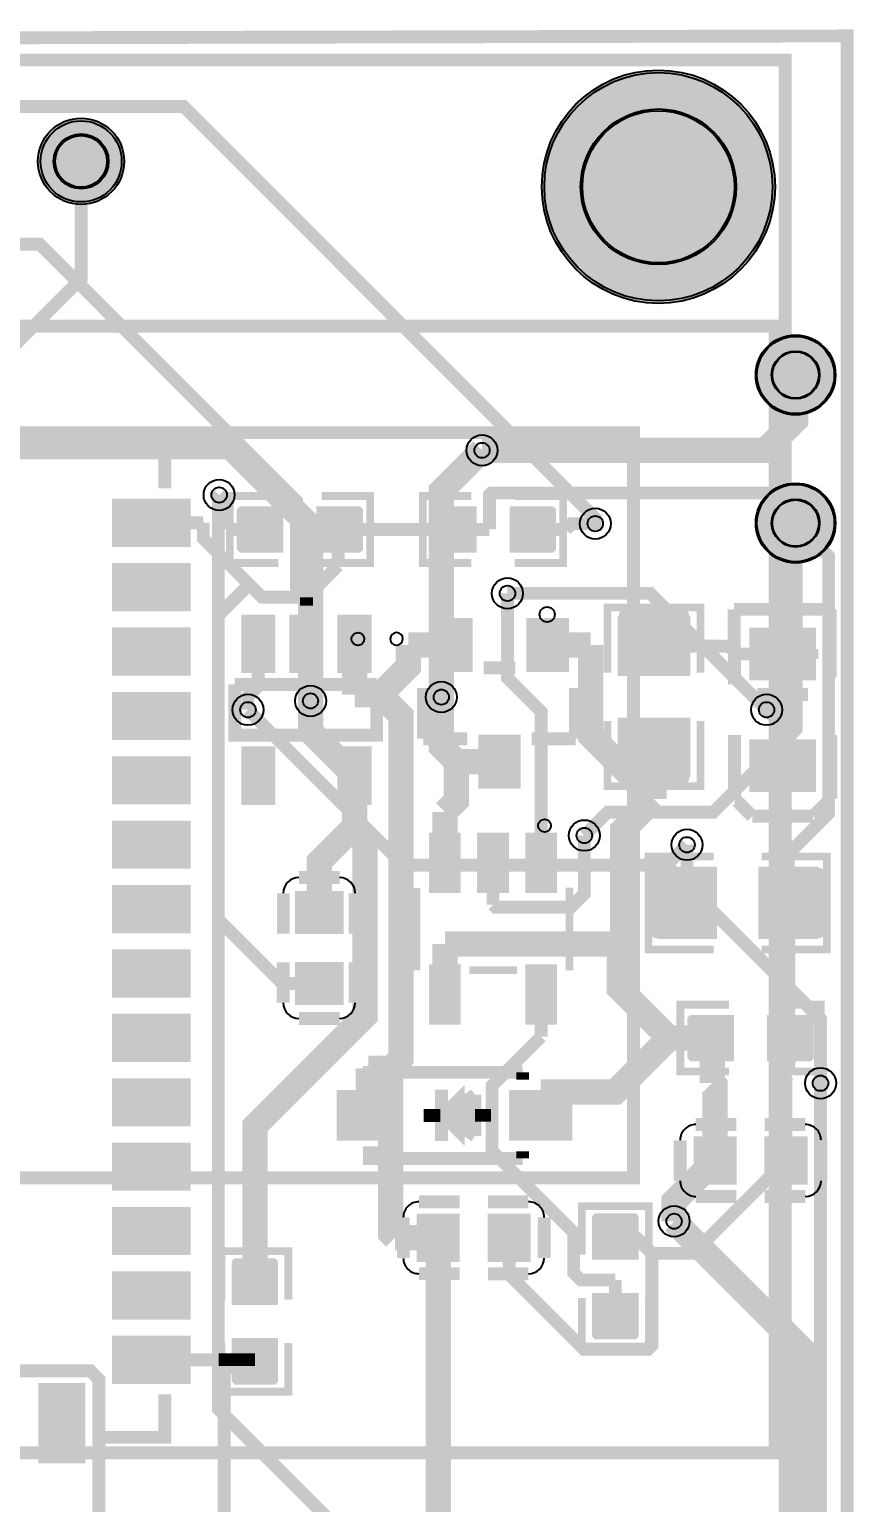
# Model space of a CAD drawing. Header units: millimetres. Extents: x 15.6 to 57.3, y 21.3 to 99.
# Drawn here: x 38.48 to 54.74, y 69.07 to 98.13 of the extents above; entities that cross this region are included whole.
import ezdxf

# ---------------------------------------------------------------- set-up
doc = ezdxf.new("R2010")
doc.units = ezdxf.units.MM
for name, color, linetype, true_color in [('BoardOutLine', 7, 'Continuous', 0xff00ff), ('BottomLayer', 7, 'Continuous', 0x0000ff), ('BottomSolderMaskLayer', 7, 'Continuous', 0xaa00ff), ('Document', 7, 'Continuous', 0xffffff), ('Hole', 7, 'Continuous', 0x222222), ('Multi-Layer', 7, 'Continuous', 0xc0c0c0), ('TopLayer', 7, 'Continuous', 0xff0000), ('TopPasteMaskLayer', 7, 'Continuous', 0x808080), ('TopSilkLayer', 7, 'Continuous', 0xffcc00), ('TopSolderMaskLayer', 7, 'Continuous', 0x800080)]:
    doc.layers.add(name, color=color, linetype=linetype, true_color=true_color)

msp = doc.modelspace()

# ---------------------------------------------------------------- hatches: boundary and pattern name
at = {"layer": 'BottomSolderMaskLayer'}
for points in [[(48.586169672339224, 95.02616205232403, 1), (53.18776987553963, 95.02616205232403, 1)], [(38.64653289306587, 95.52628905257802, 1), (40.34813309626627, 95.52628905257802, 1)], [(52.80670561341122, 91.31318262636523, 1), (54.381508763017514, 91.31318262636523, 1)], [(52.80670561341122, 88.39217678435352, 1), (54.381508763017514, 88.39217678435352, 1)]]:
    msp.add_hatch(color=256, dxfattribs=at).paths.add_polyline_path(points)
at = {"layer": 'Document'}
for points in [[(53.434315468630984, 85.3438150876301), (53.434315468630984, 86.3438150876301), (53.2843281686562, 86.3438150876301), (53.2843281686562, 85.3438150876301)], [(52.640132080264266, 85.70916941833877), (52.640132080264266, 85.90916941833882), (54.04013208026436, 85.90916941833882), (54.04013208026436, 85.70916941833877)], [(53.34010668021347, 83.10916941833887), (53.34010668021347, 84.10916941833875), (53.190119380238684, 84.10916941833875), (53.190119380238684, 83.10916941833887)], [(46.46309372618748, 76.7081534163068), (46.46309372618748, 76.7081534163068), (47.06309372618762, 76.10815341630678), (47.06309372618762, 77.30815341630682)], [(48.38770637541279, 76.3697485394971), (48.38770637541279, 77.21170942341882), (48.59466598933204, 77.21170942341882), (48.59466598933204, 76.36913893827784)], [(44.82156464312925, 76.83192786385564), (45.66352552705098, 76.83192786385564), (45.66352552705098, 76.6249682499365), (44.82095504191011, 76.6249682499365)], [(48.05303530607057, 76.9201676403352), (48.894996189992526, 76.9201676403352), (48.894996189992526, 76.71320802641594), (48.05242570485143, 76.71320802641594)]]:
    msp.add_hatch(color=256, dxfattribs=at).paths.add_polyline_path(points)
at = {"layer": 'Multi-Layer'}
for points in [[(48.63696977393943, 95.02616205232403, 1), (53.13696977393943, 95.02616205232403, 1)], [(38.69733299466607, 95.52628905257802, 1), (40.297332994666064, 95.52628905257802, 1)]]:
    msp.add_hatch(color=256, dxfattribs=at).paths.add_polyline_path(points)
at = {"layer": 'TopLayer'}
for points in [[(41.63108966217942, 87.94711709423416), (40.131064262128575, 87.94711709423416), (40.131064262128575, 88.84714249428498), (41.63108966217942, 88.84714249428498)], [(43.46507493014997, 88.69718059436116), (43.46507493014997, 87.83317246634488), (42.65859791719595, 87.83317246634488), (42.65859791719595, 88.69718059436116)], [(44.16510033020063, 88.69718059436116), (44.16510033020063, 87.83317246634488), (44.97157734315465, 87.83317246634488), (44.97157734315465, 88.69718059436116)], [(47.27508255016528, 87.83317246634488), (47.27508255016528, 88.69718059436116), (46.46860553721103, 88.69718059436116), (46.46860553721103, 87.83317246634488)], [(47.97510795021594, 87.83317246634488), (47.97510795021594, 88.69718059436116), (48.78158496316996, 88.69718059436116), (48.78158496316996, 87.83317246634488)], [(41.63108966217942, 86.67711455422909), (40.131064262128575, 86.67711455422909), (40.131064262128575, 87.57713995427991), (41.63108966217942, 87.57713995427991)], [(41.63108966217942, 85.40711201422403), (40.131064262128575, 85.40711201422403), (40.131064262128575, 86.30713741427485), (41.63108966217942, 86.30713741427485)], [(43.30355600711209, 86.561620523241), (42.681254762509525, 86.561620523241), (42.681254762509525, 85.45671831343657), (43.30355600711209, 85.45671831343657)], [(44.25387350774713, 86.56164592329185), (43.63157226314456, 86.56164592329185), (43.63157226314456, 85.45674371348741), (44.25387350774713, 85.45674371348741)], [(45.203022606045124, 86.56164592329185), (44.580721361442784, 86.56164592329185), (44.580721361442784, 85.45674371348741), (45.203022606045124, 85.45674371348741)], [(47.202133604267146, 86.48620777241558), (47.202133604267146, 85.48620777241558), (46.40213360426719, 85.48620777241558), (46.40213360426719, 86.48620777241558)], [(49.10215900431808, 86.48618237236462), (49.10215900431808, 85.48618237236474), (48.30215900431813, 85.48618237236474), (48.30215900431813, 86.48618237236462)], [(51.488595377190904, 85.39695199390394), (50.111607823215536, 85.39695199390394), (50.111607823215536, 86.5294894589789), (51.488595377190904, 86.5294894589789)], [(53.96499872999766, 86.30919481838964), (53.96499872999766, 85.30919481838953), (52.71501143002274, 85.30919481838953), (52.71501143002274, 86.30919481838964)], [(41.63108966217942, 84.13710947421896), (40.131064262128575, 84.13710947421896), (40.131064262128575, 85.03713487426978), (41.63108966217942, 85.03713487426978)], [(51.488595377190904, 84.52938785877564), (50.111607823215536, 84.52938785877564), (50.111607823215536, 83.39685039370079), (51.488595377190904, 83.39685039370079)], [(48.15209550419104, 84.18618237236467), (48.15209550419104, 83.18618237236467), (47.352095504190856, 83.18618237236467), (47.352095504190856, 84.18618237236467)], [(53.96499872999766, 84.10904241808475), (53.96499872999766, 83.10904241808475), (52.71501143002274, 83.10904241808475), (52.71501143002274, 84.10904241808475)], [(41.63108966217942, 82.8671069342139), (40.131064262128575, 82.8671069342139), (40.131064262128575, 83.76713233426472), (41.63108966217942, 83.76713233426472)], [(43.3035052070104, 83.96159512319014), (42.681203962407835, 83.96159512319014), (42.681203962407835, 82.85669291338581), (43.3035052070104, 82.85669291338581)], [(45.20299720599451, 83.96159512319014), (44.58069596139194, 83.96159512319014), (44.58069596139194, 82.85669291338581), (45.20299720599451, 82.85669291338581)], [(41.63108966217942, 81.59710439420883), (40.131064262128575, 81.59710439420883), (40.131064262128575, 82.49712979425954), (41.63108966217942, 82.49712979425954)], [(46.97513335026679, 82.24114808229604), (46.97513335026679, 81.1411226822454), (46.37513335026688, 81.1411226822454), (46.37513335026688, 82.24114808229604)], [(47.92509525019045, 82.24114808229604), (47.92509525019045, 81.1411226822454), (47.32509525019054, 81.1411226822454), (47.32509525019054, 82.24114808229604)], [(48.87505715011412, 82.24122428244857), (48.87505715011412, 81.14119888239782), (48.275057150114435, 81.14119888239782), (48.275057150114435, 82.24122428244857)], [(52.01732283464571, 80.210668021336), (52.01732283464571, 81.58765557531115), (50.884785369570864, 81.58765557531115), (50.884785369570864, 80.210668021336)], [(52.884886969774016, 80.210668021336), (52.884886969774016, 81.58765557531115), (54.01742443484886, 81.58765557531115), (54.01742443484886, 80.210668021336)], [(41.63108966217942, 80.32710185420365), (40.131064262128575, 80.32710185420365), (40.131064262128575, 81.22712725425447), (41.63108966217942, 81.22712725425447)], [(44.64610109220234, 81.11016002032), (44.64610109220234, 80.31016002031993), (43.74607569215141, 80.31016002031993), (43.74607569215141, 81.11016002032)], [(41.63108966217942, 79.05709931419858), (40.131064262128575, 79.05709931419858), (40.131064262128575, 79.9571247142494), (41.63108966217942, 79.9571247142494)], [(44.64610109220234, 79.71016002032002), (44.64610109220234, 78.91016002032006), (43.74607569215141, 78.91016002032006), (43.74607569215141, 79.71016002032002)], [(46.97513335026679, 79.64114808229613), (46.97513335026679, 78.54112268224526), (46.37513335026688, 78.54112268224526), (46.37513335026688, 79.64114808229613)], [(48.87505715011412, 79.64114808229613), (48.87505715011412, 78.54112268224526), (48.275057150114435, 78.54112268224526), (48.275057150114435, 79.64114808229613)], [(41.63108966217942, 77.78709677419351), (40.131064262128575, 77.78709677419351), (40.131064262128575, 78.68712217424434), (41.63108966217942, 78.68712217424434)], [(52.355092710185545, 77.8001524003048), (52.355092710185545, 78.66416052832108), (51.5486156972313, 78.66416052832108), (51.5486156972313, 77.8001524003048)], [(53.05511811023621, 77.8001524003048), (53.05511811023621, 78.66416052832108), (53.86159512319023, 78.66416052832108), (53.86159512319023, 77.8001524003048)], [(41.63108966217942, 76.51709423418845), (40.131064262128575, 76.51709423418845), (40.131064262128575, 77.41711963423927), (41.63108966217942, 77.41711963423927)], [(44.56306832613677, 77.18315976631948), (45.76306832613682, 77.18315976631948), (45.76306832613682, 76.23314706629412), (44.56306832613677, 76.23314706629412)], [(47.9631191262381, 77.18315976631948), (49.16311912623814, 77.18315976631948), (49.16311912623814, 76.23314706629412), (47.9631191262381, 76.23314706629412)], [(41.63108966217942, 75.24709169418338), (40.131064262128575, 75.24709169418338), (40.131064262128575, 76.1471170942342), (41.63108966217942, 76.1471170942342)], [(51.605105410210626, 76.26916433832855), (52.40510541021081, 76.26916433832855), (52.40510541021081, 75.36913893827796), (51.605105410210626, 75.36913893827796)], [(53.00510541021072, 76.26916433832855), (53.8051054102109, 76.26916433832855), (53.8051054102109, 75.36913893827796), (53.00510541021072, 75.36913893827796)], [(41.63108966217942, 73.97708915417832), (40.131064262128575, 73.97708915417832), (40.131064262128575, 74.87711455422914), (41.63108966217942, 74.87711455422914)], [(46.144094488188784, 74.74516129032247), (46.944094488188966, 74.74516129032247), (46.944094488188966, 73.84513589027176), (46.144094488188784, 73.84513589027176)], [(47.544094488188875, 74.74516129032247), (48.34409448818906, 74.74516129032247), (48.34409448818906, 73.84513589027176), (47.544094488188875, 73.84513589027176)], [(50.47010414020815, 73.88315976631952), (49.60609601219221, 73.88315976631952), (49.60609601219221, 74.68963677927354), (50.47010414020815, 74.68963677927354)], [(41.63108966217942, 72.70708661417325), (40.131064262128575, 72.70708661417325), (40.131064262128575, 73.60711201422407), (41.63108966217942, 73.60711201422407)], [(42.49408178816361, 72.99415798831603), (43.35808991617978, 72.99415798831603), (43.35808991617978, 73.80063500126994), (42.49408178816361, 73.80063500126994)], [(50.47010414020815, 73.18313436626863), (49.60609601219221, 73.18313436626863), (49.60609601219221, 72.37665735331461), (50.47010414020815, 72.37665735331461)], [(41.63108966217942, 71.43708407416818), (40.131064262128575, 71.43708407416818), (40.131064262128575, 72.33710947421889), (41.63108966217942, 72.33710947421889)], [(42.49408178816361, 72.29413258826514), (43.35808991617978, 72.29413258826514), (43.35808991617978, 71.48765557531112), (42.49408178816361, 71.48765557531112)], [(38.666065532130915, 69.88712217424427), (38.666065532130915, 71.38714757429511), (39.56609093218185, 71.38714757429511), (39.56609093218185, 69.88712217424427)]]:
    msp.add_hatch(color=256, dxfattribs=at).paths.add_polyline_path(points)
at = {"layer": 'TopPasteMaskLayer'}
for points in [[(41.63108966217942, 87.94711709423416), (40.131064262128575, 87.94711709423416), (40.131064262128575, 88.84714249428498), (41.63108966217942, 88.84714249428498)], [(42.62006604013209, 87.81518923037845), (43.42006604013227, 87.81518923037845), (43.47007874015753, 87.86520193040383), (43.47007874015753, 88.0931673863347), (43.100076200152444, 88.0931673863347), (43.100076200152444, 88.42316484632966), (43.47007874015753, 88.42316484632966), (43.47007874015753, 88.6652019304039), (43.42006604013227, 88.71518923037843), (42.62006604013209, 88.71518923037843), (42.57007874015744, 88.6652019304039), (42.57007874015744, 87.86520193040383)], [(45.01010922021851, 88.7151638303277), (44.21010922021833, 88.7151638303277), (44.160096520193065, 88.6651511303022), (44.160096520193065, 88.43718567437134), (44.530099060198154, 88.43718567437134), (44.530099060198154, 88.10718821437649), (44.160096520193065, 88.10718821437649), (44.160096520193065, 87.86515113030225), (44.21010922021833, 87.81516383032772), (45.01010922021851, 87.81516383032772), (45.060096520193156, 87.86515113030225), (45.060096520193156, 88.6651511303022)], [(46.43007366014717, 87.81518923037845), (47.230073660147355, 87.81518923037845), (47.280086360172845, 87.86520193040383), (47.280086360172845, 88.0931673863347), (46.910083820167756, 88.0931673863347), (46.910083820167756, 88.42316484632966), (47.280086360172845, 88.42316484632966), (47.280086360172845, 88.6652019304039), (47.230073660147355, 88.71518923037843), (46.43007366014717, 88.71518923037843), (46.380086360172754, 88.6652019304039), (46.380086360172754, 87.86520193040383)], [(48.82011684023382, 88.7151638303277), (48.02011684023364, 88.7151638303277), (47.97010414020838, 88.6651511303022), (47.97010414020838, 88.43718567437134), (48.34010668021324, 88.43718567437134), (48.34010668021324, 88.10718821437649), (47.97010414020838, 88.10718821437649), (47.97010414020838, 87.86515113030225), (48.02011684023364, 87.81516383032772), (48.82011684023382, 87.81516383032772), (48.87010414020824, 87.86515113030225), (48.87010414020824, 88.6651511303022)], [(41.63108966217942, 86.67711455422909), (40.131064262128575, 86.67711455422909), (40.131064262128575, 87.57713995427991), (41.63108966217942, 87.57713995427991)], [(51.440106680213376, 85.41315722631441), (51.020142240284486, 85.41318262636514), (51.020142240284486, 85.8581661163322), (50.57015494030975, 85.8581661163322), (50.57015494030975, 85.41818643637282), (50.16012192024391, 85.41315722631441), (50.11010922021842, 85.46316992633979), (50.11010922021842, 86.61315722631446), (50.16012192024391, 86.66316992633983), (51.440106680213376, 86.66316992633983), (51.49011938023864, 86.61315722631446), (51.49011938023864, 85.46316992633979)], [(41.63108966217942, 85.40711201422403), (40.131064262128575, 85.40711201422403), (40.131064262128575, 86.30713741427485), (41.63108966217942, 86.30713741427485)], [(43.30355600711209, 86.561620523241), (42.681254762509525, 86.561620523241), (42.681254762509525, 85.45671831343657), (43.30355600711209, 85.45671831343657)], [(44.25387350774713, 86.56164592329185), (43.63157226314456, 86.56164592329185), (43.63157226314456, 85.45674371348741), (44.25387350774713, 85.45674371348741)], [(45.203022606045124, 86.56164592329185), (44.580721361442784, 86.56164592329185), (44.580721361442784, 85.45674371348741), (45.203022606045124, 85.45674371348741)], [(47.202133604267146, 86.48620777241558), (47.202133604267146, 85.48620777241558), (46.40213360426719, 85.48620777241558), (46.40213360426719, 86.48620777241558)], [(49.10215900431808, 86.48618237236462), (49.10215900431808, 85.48618237236474), (48.30215900431813, 85.48618237236474), (48.30215900431813, 86.48618237236462)], [(53.96499872999766, 86.30919481838964), (53.96499872999766, 85.30919481838953), (52.71501143002274, 85.30919481838953), (52.71501143002274, 86.30919481838964)], [(41.63108966217942, 84.13710947421896), (40.131064262128575, 84.13710947421896), (40.131064262128575, 85.03713487426978), (41.63108966217942, 85.03713487426978)], [(51.440106680213376, 83.26314452628901), (50.16012192024391, 83.26314452628901), (50.11010922021842, 83.3131572263145), (50.11010922021842, 84.46316992633979), (50.16012192024391, 84.51315722631443), (50.57015494030975, 84.51818643637284), (50.57015494030975, 84.06817373634749), (51.020142240284486, 84.06817373634749), (51.020142240284486, 84.5081788163576), (51.440106680213376, 84.51315722631443), (51.49011938023864, 84.46316992633979), (51.49011938023864, 83.3131572263145)], [(48.15209550419104, 84.18618237236467), (48.15209550419104, 83.18618237236467), (47.352095504190856, 83.18618237236467), (47.352095504190856, 84.18618237236467)], [(53.96499872999766, 84.10904241808475), (53.96499872999766, 83.10904241808475), (52.71501143002274, 83.10904241808475), (52.71501143002274, 84.10904241808475)], [(41.63108966217942, 82.8671069342139), (40.131064262128575, 82.8671069342139), (40.131064262128575, 83.76713233426472), (41.63108966217942, 83.76713233426472)], [(43.3035052070104, 83.96159512319014), (42.681203962407835, 83.96159512319014), (42.681203962407835, 82.85669291338581), (43.3035052070104, 82.85669291338581)], [(45.20299720599451, 83.96159512319014), (44.58069596139194, 83.96159512319014), (44.58069596139194, 82.85669291338581), (45.20299720599451, 82.85669291338581)], [(41.63108966217942, 81.59710439420883), (40.131064262128575, 81.59710439420883), (40.131064262128575, 82.49712979425954), (41.63108966217942, 82.49712979425954)], [(46.97513335026679, 82.24114808229604), (46.97513335026679, 81.1411226822454), (46.37513335026688, 81.1411226822454), (46.37513335026688, 82.24114808229604)], [(47.92509525019045, 82.24114808229604), (47.92509525019045, 81.1411226822454), (47.32509525019054, 81.1411226822454), (47.32509525019054, 82.24114808229604)], [(48.87505715011412, 82.24122428244857), (48.87505715011412, 81.14119888239782), (48.275057150114435, 81.14119888239782), (48.275057150114435, 82.24122428244857)], [(50.75107950215897, 80.25915671831342), (50.75107950215897, 81.539141478283), (50.80109220218446, 81.58915417830838), (51.95110490220986, 81.58915417830838), (52.00109220218428, 81.539141478283), (52.00612141224269, 81.12910845821682), (51.55610871221734, 81.12910845821682), (51.55610871221734, 80.6791211582422), (51.99611379222756, 80.6791211582422), (52.00109220218428, 80.25915671831342), (51.95110490220986, 80.20914401828793), (50.80109220218446, 80.20914401828793)], [(52.90109220218437, 80.25915671831342), (52.90111760223522, 80.6791211582422), (53.34610109220239, 80.6791211582422), (53.34610109220239, 81.12910845821682), (52.90612141224278, 81.12910845821682), (52.90109220218437, 81.539141478283), (52.95110490220986, 81.58915417830838), (54.10109220218442, 81.58915417830838), (54.15110490220991, 81.539141478283), (54.15110490220991, 80.25915671831342), (54.10109220218442, 80.20914401828793), (52.95110490220986, 80.20914401828793)], [(41.63108966217942, 80.32710185420365), (40.131064262128575, 80.32710185420365), (40.131064262128575, 81.22712725425447), (41.63108966217942, 81.22712725425447)], [(44.64610109220234, 81.11016002032), (44.64610109220234, 80.31016002031993), (43.74607569215141, 80.31016002031993), (43.74607569215141, 81.11016002032)], [(41.63108966217942, 79.05709931419858), (40.131064262128575, 79.05709931419858), (40.131064262128575, 79.9571247142494), (41.63108966217942, 79.9571247142494)], [(44.64610109220234, 79.71016002032002), (44.64610109220234, 78.91016002032006), (43.74607569215141, 78.91016002032006), (43.74607569215141, 79.71016002032002)], [(46.97513335026679, 79.64114808229613), (46.97513335026679, 78.54112268224526), (46.37513335026688, 78.54112268224526), (46.37513335026688, 79.64114808229613)], [(48.87505715011412, 79.64114808229613), (48.87505715011412, 78.54112268224526), (48.275057150114435, 78.54112268224526), (48.275057150114435, 79.64114808229613)], [(41.63108966217942, 77.78709677419351), (40.131064262128575, 77.78709677419351), (40.131064262128575, 78.68712217424434), (41.63108966217942, 78.68712217424434)], [(51.510083820167665, 77.78216916433826), (52.31008382016762, 77.78216916433826), (52.36009652019311, 77.83218186436363), (52.36009652019311, 78.06014732029462), (51.99009398018802, 78.06014732029462), (51.99009398018802, 78.39014478028946), (52.36009652019311, 78.39014478028946), (52.36009652019311, 78.6321818643637), (52.31008382016762, 78.68216916433823), (51.510083820167665, 78.68216916433823), (51.46009652019302, 78.6321818643637), (51.46009652019302, 77.83218186436363)], [(53.90012700025409, 78.6821437642875), (53.100127000253906, 78.6821437642875), (53.05011430022864, 78.63213106426213), (53.05011430022864, 78.40416560833125), (53.420116840233504, 78.40416560833125), (53.420116840233504, 78.0741681483363), (53.05011430022864, 78.0741681483363), (53.05011430022864, 77.83213106426206), (53.100127000253906, 77.78214376428753), (53.90012700025409, 77.78214376428753), (53.950114300228734, 77.83213106426206), (53.950114300228734, 78.63213106426213)], [(41.63108966217942, 76.51709423418845), (40.131064262128575, 76.51709423418845), (40.131064262128575, 77.41711963423927), (41.63108966217942, 77.41711963423927)], [(44.56306832613677, 77.18315976631948), (45.76306832613682, 77.18315976631948), (45.76306832613682, 76.23314706629412), (44.56306832613677, 76.23314706629412)], [(47.9631191262381, 77.18315976631948), (49.16311912623814, 77.18315976631948), (49.16311912623814, 76.23314706629412), (47.9631191262381, 76.23314706629412)], [(41.63108966217942, 75.24709169418338), (40.131064262128575, 75.24709169418338), (40.131064262128575, 76.1471170942342), (41.63108966217942, 76.1471170942342)], [(51.605105410210626, 76.26916433832855), (52.40510541021081, 76.26916433832855), (52.40510541021081, 75.36913893827796), (51.605105410210626, 75.36913893827796)], [(53.00510541021072, 76.26916433832855), (53.8051054102109, 76.26916433832855), (53.8051054102109, 75.36913893827796), (53.00510541021072, 75.36913893827796)], [(41.63108966217942, 73.97708915417832), (40.131064262128575, 73.97708915417832), (40.131064262128575, 74.87711455422914), (41.63108966217942, 74.87711455422914)], [(46.144094488188784, 74.74516129032247), (46.944094488188966, 74.74516129032247), (46.944094488188966, 73.84513589027176), (46.144094488188784, 73.84513589027176)], [(47.544094488188875, 74.74516129032247), (48.34409448818906, 74.74516129032247), (48.34409448818906, 73.84513589027176), (47.544094488188875, 73.84513589027176)], [(49.58811277622567, 74.72816865633729), (49.58811277622567, 73.92816865633722), (49.638125476250934, 73.87815595631184), (49.866090932181805, 73.87815595631184), (49.866090932181805, 74.24815849631693), (50.19608839217699, 74.24815849631693), (50.19608839217699, 73.87815595631184), (50.43812547625089, 73.87815595631184), (50.488112776225535, 73.92816865633722), (50.488112776225535, 74.72816865633729), (50.43812547625089, 74.77815595631193), (49.638125476250934, 74.77815595631193)], [(42.47609855219707, 73.83916687833369), (42.47609855219707, 73.03916687833362), (42.52611125222256, 72.98915417830824), (42.754076708153434, 72.98915417830824), (42.754076708153434, 73.35915671831344), (43.08407416814839, 73.35915671831344), (43.08407416814839, 72.98915417830824), (43.32611125222252, 72.98915417830824), (43.37609855219716, 73.03916687833362), (43.37609855219716, 73.83916687833369), (43.32611125222252, 73.88915417830833), (42.52611125222256, 73.88915417830833)], [(41.63108966217942, 72.70708661417325), (40.131064262128575, 72.70708661417325), (40.131064262128575, 73.60711201422407), (41.63108966217942, 73.60711201422407)], [(50.48808737617469, 72.33812547625098), (50.48808737617469, 73.13812547625093), (50.43807467614943, 73.18813817627631), (50.210109220218555, 73.18813817627631), (50.210109220218555, 72.81813563627122), (49.88011176022337, 72.81813563627122), (49.88011176022337, 73.18813817627631), (49.63807467614947, 73.18813817627631), (49.588087376174826, 73.13812547625093), (49.588087376174826, 72.33812547625098), (49.63807467614947, 72.28813817627633), (50.43807467614943, 72.28813817627633)], [(41.63108966217942, 71.43708407416818), (40.131064262128575, 71.43708407416818), (40.131064262128575, 72.33710947421889), (41.63108966217942, 72.33710947421889)], [(43.37607315214632, 71.44912369824738), (43.37607315214632, 72.24912369824744), (43.326060452121055, 72.29913639827282), (43.09809499618996, 72.29913639827282), (43.09809499618996, 71.92913385826762), (42.768097536195, 71.92913385826762), (42.768097536195, 72.29913639827282), (42.5260604521211, 72.29913639827282), (42.47607315214623, 72.24912369824744), (42.47607315214623, 71.44912369824738), (42.5260604521211, 71.39913639827273), (43.326060452121055, 71.39913639827273)], [(38.666065532130915, 69.88712217424427), (38.666065532130915, 71.38714757429511), (39.56609093218185, 71.38714757429511), (39.56609093218185, 69.88712217424427)]]:
    msp.add_hatch(color=256, dxfattribs=at).paths.add_polyline_path(points)
at = {"layer": 'TopSilkLayer'}
for points in [[(45.36151892303792, 77.6851663703327), (45.36151892303792, 77.31511303022603), (45.05669291338586, 77.31511303022603), (45.05669291338586, 77.6851663703327)], [(47.26949453898919, 76.30175260350518), (47.26949453898919, 77.11455422910842), (46.685293370586805, 76.7081534163068)], [(45.36151892303792, 75.7311404622809), (45.36151892303792, 76.10116840233673), (45.05669291338586, 76.10116840233673), (45.05669291338586, 75.7311404622809)]]:
    msp.add_hatch(color=256, dxfattribs=at).paths.add_polyline_path(points)
at = {"layer": 'TopSolderMaskLayer'}
for points in [[(48.586169672339224, 95.02616205232403, 1), (53.18776987553963, 95.02616205232403, 1)], [(38.64653289306587, 95.52628905257802, 1), (40.34813309626627, 95.52628905257802, 1)], [(52.80670561341122, 91.31318262636523, 1), (54.381508763017514, 91.31318262636523, 1)], [(52.80670561341122, 88.39217678435352, 1), (54.381508763017514, 88.39217678435352, 1)], [(41.65609474186704, 87.92210298112354), (40.106055794907206, 87.92210298112354), (40.106055794907206, 88.87214249267208), (41.65609474186704, 88.87214249267208)], [(43.49048218073767, 88.7225806451612), (43.49048218073767, 87.80777241554483), (42.633205066183564, 87.80777241554483), (42.633205066183564, 88.7225806451612)], [(44.1396930796127, 88.7225806451612), (44.1396930796127, 87.80777241554483), (44.996970194167034, 87.80777241554483), (44.996970194167034, 88.7225806451612)], [(47.300489800752985, 87.80777241554483), (47.300489800752985, 88.7225806451612), (46.44321268619865, 88.7225806451612), (46.44321268619865, 87.80777241554483)], [(47.94970069962801, 87.80777241554483), (47.94970069962801, 88.7225806451612), (48.806977814182346, 88.7225806451612), (48.806977814182346, 87.80777241554483)], [(41.65609474186704, 86.65210044111848), (40.106055794907206, 86.65210044111848), (40.106055794907206, 87.60213995266702), (41.65609474186704, 87.60213995266702)], [(41.65609474186704, 85.38209790111341), (40.106055794907206, 85.38209790111341), (40.106055794907206, 86.33213741266195), (41.65609474186704, 86.33213741266195)], [(43.32895813138566, 86.58702174185953), (42.65585678518323, 86.58702174185953), (42.65585678518323, 85.431319430455), (43.32895813138566, 85.431319430455)], [(44.27926319117955, 86.58704830972886), (43.606161844976896, 86.58704830972886), (43.606161844976896, 85.4313459983241), (44.27926319117955, 85.4313459983241)], [(45.22842887726574, 86.58704830972886), (44.55532753106331, 86.58704830972886), (44.55532753106331, 85.4313459983241), (45.22842887726574, 85.4313459983241)], [(47.22245364490709, 86.51795299719629), (47.22245364490709, 85.45445287019606), (46.38181356362725, 85.45445287019606), (46.38181356362725, 86.51795299719629)], [(49.12248420625883, 86.51792598423901), (49.12248420625883, 85.45442585723879), (48.28184412497876, 85.45442585723879), (48.28184412497876, 86.51792598423901)], [(51.5194778467785, 85.37606335345106), (50.08072535362794, 85.37606335345106), (50.08072535362794, 86.5503818476177), (51.5194778467785, 86.5503818476177)], [(53.996743309615795, 86.32951258808043), (53.996743309615795, 85.28887291970011), (52.68325652780345, 85.28887291970011), (52.68325652780345, 86.32951258808043)], [(41.65609474186704, 84.11209536110835), (40.106055794907206, 84.11209536110835), (40.106055794907206, 85.06213487265688), (41.65609474186704, 85.06213487265688)], [(51.5194778467785, 84.55027649922863), (50.08072535362794, 84.55027649922863), (50.08072535362794, 83.37595800506188), (51.5194778467785, 83.37595800506188)], [(43.32890318433692, 83.98699283835344), (42.655801838134266, 83.98699283835344), (42.655801838134266, 82.8312905269488), (43.32890318433692, 82.8312905269488)], [(45.22840140374183, 83.98699283835344), (44.55530005753894, 83.98699283835344), (44.55530005753894, 82.8312905269488), (45.22840140374183, 82.8312905269488)], [(48.17241554483121, 84.21794050039705), (48.17241554483121, 83.15444037339682), (47.33177546355091, 83.15444037339682), (47.33177546355091, 84.21794050039705)], [(53.996743309615795, 84.12936018777555), (53.996743309615795, 83.08872051939534), (52.68325652780345, 83.08872051939534), (52.68325652780345, 84.12936018777555)], [(41.65609474186704, 82.84209282110328), (40.106055794907206, 82.84209282110328), (40.106055794907206, 83.79213233265182), (41.65609474186704, 83.79213233265182)], [(41.65609474186704, 81.5720902810981), (40.106055794907206, 81.5720902810981), (40.106055794907206, 82.52212979264675), (41.65609474186704, 82.52212979264675)], [(46.98877317754659, 82.28699411592368), (46.98877317754659, 81.09527664861776), (46.361493522987075, 81.09527664861776), (46.361493522987075, 82.28699411592368)], [(47.938735077470255, 82.28699411592368), (47.938735077470255, 81.09527664861776), (47.31145542291074, 81.09527664861776), (47.31145542291074, 82.28699411592368)], [(48.88869697739392, 82.28707666770174), (48.88869697739392, 81.09535920039593), (48.26141732283463, 81.09535920039593), (48.26141732283463, 82.28707666770174)], [(52.04272060680114, 80.1852684390592), (52.04272060680114, 81.61305515758795), (50.859383040126204, 81.61305515758795), (50.859383040126204, 80.1852684390592)], [(52.85948919761836, 80.1852684390592), (52.85948919761836, 81.61305515758795), (54.042826764293295, 81.61305515758795), (54.042826764293295, 80.1852684390592)], [(41.65609474186704, 80.30208774109303), (40.106055794907206, 80.30208774109303), (40.106055794907206, 81.25212725264157), (41.65609474186704, 81.25212725264157)], [(44.67467695580558, 81.13273640955879), (44.67467695580558, 80.28758076369195), (43.71749982854794, 80.28758076369195), (43.71749982854794, 81.13273640955879)], [(41.65609474186704, 79.03208520108797), (40.106055794907206, 79.03208520108797), (40.106055794907206, 79.9821247126365), (41.65609474186704, 79.9821247126365)], [(44.67467695580558, 79.73273927694811), (44.67467695580558, 78.88758363108127), (43.71749982854794, 78.88758363108127), (43.71749982854794, 79.73273927694811)], [(46.98877317754659, 79.68698988150663), (46.98877317754659, 78.49527241420071), (46.361493522987075, 78.49527241420071), (46.361493522987075, 79.68698988150663)], [(48.88869697739392, 79.68698988150663), (48.88869697739392, 78.49527241420071), (48.26141732283463, 78.49527241420071), (48.26141732283463, 79.68698988150663)], [(41.65609474186704, 77.7620826610829), (40.106055794907206, 77.7620826610829), (40.106055794907206, 78.71212217263144), (41.65609474186704, 78.71212217263144)], [(52.38049996077325, 77.77475234950464), (52.38049996077325, 78.68956057912112), (51.52322284621914, 78.68956057912112), (51.52322284621914, 77.77475234950464)], [(53.029710859648276, 77.77475234950464), (53.029710859648276, 78.68956057912112), (53.88698797420261, 78.68956057912112), (53.88698797420261, 77.77475234950464)], [(41.65609474186704, 76.49208012107783), (40.106055794907206, 76.49208012107783), (40.106055794907206, 77.44211963262637), (41.65609474186704, 77.44211963262637)], [(44.5376682753365, 77.20855981711964), (45.78846837693686, 77.20855981711964), (45.78846837693686, 76.20774701549396), (44.5376682753365, 76.20774701549396)], [(47.93771907543805, 77.20855981711964), (49.188519177038415, 77.20855981711964), (49.188519177038415, 76.20774701549396), (47.93771907543805, 76.20774701549396)], [(41.65609474186704, 75.22207758107277), (40.106055794907206, 75.22207758107277), (40.106055794907206, 76.1721170926213), (41.65609474186704, 76.1721170926213)], [(51.579706972317126, 76.29456510597606), (52.4305070739174, 76.29456510597606), (52.4305070739174, 75.34373817063044), (51.579706972317126, 75.34373817063044)], [(52.979703746504356, 76.29456510597606), (53.83050384810463, 76.29456510597606), (53.83050384810463, 75.34373817063044), (52.979703746504356, 75.34373817063044)], [(41.65609474186704, 73.9520750410677), (40.106055794907206, 73.9520750410677), (40.106055794907206, 74.90211455261624), (41.65609474186704, 74.90211455261624)], [(46.118696050295284, 74.77056205796987), (46.969496151895555, 74.77056205796987), (46.969496151895555, 73.81973512262437), (46.118696050295284, 73.81973512262437)], [(47.518692824482514, 74.77056205796987), (48.369492926082785, 74.77056205796987), (48.369492926082785, 73.81973512262437), (47.518692824482514, 73.81973512262437)], [(50.497316137563075, 73.85944429085475), (49.578884014837286, 73.85944429085475), (49.578884014837286, 74.71333881397777), (50.497316137563075, 74.71333881397777)], [(42.46686979080869, 72.97044251285126), (43.385301913534704, 72.97044251285126), (43.385301913534704, 73.82433703597417), (42.46686979080869, 73.82433703597417)], [(41.65609474186704, 72.68207250106263), (40.106055794907206, 72.68207250106263), (40.106055794907206, 73.63211201261117), (41.65609474186704, 73.63211201261117)], [(50.497316137563075, 73.2068498417334), (49.578884014837286, 73.2068498417334), (49.578884014837286, 72.3529553186105), (50.497316137563075, 72.3529553186105)], [(41.65609474186704, 71.41206996105745), (40.106055794907206, 71.41206996105745), (40.106055794907206, 72.36210947260611), (41.65609474186704, 72.36210947260611)], [(42.46686979080869, 72.31784806372991), (43.385301913534704, 72.31784806372991), (43.385301913534704, 71.4639535406069), (42.46686979080869, 71.4639535406069)], [(38.6510612986815, 69.8454498643764), (38.6510612986815, 71.42883117594192), (39.58109516563127, 71.42883117594192), (39.58109516563127, 69.8454498643764)]]:
    msp.add_hatch(color=256, dxfattribs=at).paths.add_polyline_path(points)

# ---------------------------------------------------------------- linework, layer by layer
at = {"layer": 'BoardOutLine', "const_width": 0.25400050800101603}
msp.add_lwpolyline([(17.27203454406913, 97.91719583439169), (54.61010922021842, 98.00101600203197), (54.61010922021842, 52.70510541021076), (54.61010922021842, 51.18110236220468), (54.61010922021842, 21.46304292608579), (16.891033782067552, 21.590043180086354), (17.018034036068002, 50.92710185420367), (17.018034036068002, 50.92710185420367), (17.018034036068002, 50.92710185420367), (17.018034036068002, 97.91719583439169), (17.27203454406913, 97.91719583439169)], close=True, dxfattribs=at)
at = {"layer": 'BottomLayer'}
for points, const_width in [([(22.158496316992796, 29.356388112776244), (19.54711709423418, 31.96776733553463), (19.54711709423418, 48.986309372618734), (17.83134366268746, 50.70208280416557), (17.83134366268746, 76.18493776987543), (33.15417830835668, 91.50777241554476), (33.15417830835668, 95.94744729489457), (33.817373634747355, 96.61064262128525), (41.518669037337986, 96.61064262128525), (49.641605283210765, 88.4877063754127), (49.641605283210765, 88.38051816103632)], 0.25400050800101603), ([(28.106426212852284, 81.81917703835404), (39.49733299466607, 93.2100838201676), (39.49733299466607, 95.52631445262898)], 0.25400050800101603), ([(44.02438404876807, 84.88369316738635), (44.02438404876807, 88.31879603759205), (42.44678689357397, 89.89639319278626), (37.168402336804775, 89.89639319278626), (31.513589027178114, 84.24157988315972)], 0.5), ([(46.60426720853434, 84.95963931927861), (46.60426720853434, 89.02263144526296), (47.40817881635758, 89.82654305308608)], 0.5), ([(42.220980441961046, 88.94617729235449), (42.20447040894078, 88.92966725933456), (42.20447040894078, 70.91671323342644), (50.398018796037604, 62.72316484632961), (50.398018796037604, 48.92052324104645), (27.8557277114553, 26.378232156464264)], 0.25400050800101603), ([(49.42595885191781, 82.22964185928367), (49.88620777241567, 82.68989077978154), (51.97078994158005, 82.68989077978154), (53.60756921513848, 84.32667005334008), (53.60756921513848, 88.37874015748025), (53.594107188214366, 88.39220218440437)], 0.25400050800101603), ([(53.02159004318014, 84.70919481838962), (50.72567945135893, 87.00510541021083), (47.90906781813578, 87.00510541021083)], 0.25400050800101603), ([(42.79019558039113, 84.70919481838962), (45.855473710947535, 81.64391668783333), (51.048514097028146, 81.64391668783333)], 0.25400050800101603), ([(51.048514097028146, 81.64391668783333), (51.45110490220986, 82.04650749301493)], 0.25400050800101603), ([(54.08610617221234, 77.34318008636023), (54.08610617221234, 78.60632461264925), (51.048514097028146, 81.64391668783333)], 0.25400050800101603), ([(24.96342392684778, 25.75923291846584), (25.89027178054357, 25.75923291846584), (26.05664211328417, 25.592862585725243), (28.29514859029723, 25.592862585725243), (53.724663449326954, 51.02237744475485), (53.724663449326954, 72.09273558547113), (51.197104394208736, 74.62029464058924)], 0.5)]:
    msp.add_lwpolyline(points, dxfattribs=dict(at, const_width=const_width))
at = {"layer": 'BottomSolderMaskLayer'}
for centre, radius in [((50.88696977393943, 95.02616205232403), 2.300800101600204), ((50.887096774193424, 95.0262128524256), 1.5338667344001358), ((39.49733299466607, 95.52628905257802), 0.8508001016002033), ((39.49707899415807, 95.5262128524256), 0.542393168657305), ((53.594107188214366, 91.31318262636523), 0.7874015748031498), ((53.594107188214366, 91.31318262636523), 0.47244094488188987), ((53.594107188214366, 88.39217678435352), 0.7874015748031498), ((53.594107188214366, 88.39217678435352), 0.47244094488188987)]:
    msp.add_circle(centre, radius, dxfattribs=at)
at = {"layer": 'Document', "const_width": 0.25400050800101603}
for points in [[(18.18707137414276, 92.27627635255271), (53.18707137414276, 92.27627635255271), (53.18707137414276, 70.05123190246388), (18.18707137414276, 70.05123190246388), (18.18707137414276, 92.27627635255271)], [(20.977012954026122, 90.17620015240027), (50.39712979425963, 90.17620015240027), (50.39712979425963, 75.4761747523495), (20.977012954026122, 75.4761747523495), (20.977012954026122, 90.17620015240027)]]:
    msp.add_lwpolyline(points, close=True, dxfattribs=at)
at = {"layer": 'Document'}
for centre, radius in [((48.69189738379464, 86.58902717805427), 0.15011430022860048), ((44.95834391668791, 86.1061722123444), 0.12700025400050802), ((48.64109728219455, 82.42316484632966), 0.12700025400050802)]:
    msp.add_circle(centre, radius, dxfattribs=at)
at = {"layer": 'Hole'}
for centre, radius in [((47.40817881635758, 89.82651765303524), 0.15001270002540007), ((42.220980441961046, 88.94615189230376), 0.15250190500381003), ((49.641605283210765, 88.38049276098559), 0.15250190500381003), ((47.90906781813578, 87.0050800101601), 0.15250190500381003), ((42.79019558039113, 84.70916941833877), 0.15250190500381003), ((44.02438404876807, 84.88366776733551), 0.15001270002540007), ((46.60426720853434, 84.95961391922776), 0.15001270002540007), ((53.02159004318014, 84.70916941833877), 0.15250190500381003), ((49.42595885191781, 82.22961645923283), 0.15250190500381003), ((51.45110490220986, 82.04648209296408), 0.15250190500381003), ((54.08610617221234, 77.34315468630939), 0.15250190500381003), ((51.197104394208736, 74.6202692405385), 0.15001270002540007)]:
    msp.add_circle(centre, radius, dxfattribs=at)
at = {"layer": 'Multi-Layer'}
for centre, radius in [((50.88696977393943, 95.02616205232403), 2.2500000000000004), ((50.887096774193424, 95.0262128524256), 1.5000000000000002), ((39.49733299466607, 95.52628905257802), 0.8), ((39.49707899415807, 95.5262128524256), 0.51000762001524), ((53.594107188214366, 91.31318262636523), 0.7620015240030481), ((53.594107188214366, 91.31318262636523), 0.45720091440182886), ((47.40817881635758, 89.82651765303524), 0.30500381000762006), ((42.220980441961046, 88.94615189230376), 0.30500381000762006), ((53.594107188214366, 88.39217678435352), 0.7620015240030481), ((49.641605283210765, 88.38049276098559), 0.30500381000762006), ((53.594107188214366, 88.39217678435352), 0.45720091440182886), ((47.90906781813578, 87.0050800101601), 0.30500381000762006), ((44.02438404876807, 84.88366776733551), 0.30500381000762006), ((46.60426720853434, 84.95961391922776), 0.30500381000762006), ((42.79019558039113, 84.70916941833877), 0.30500381000762006), ((53.02159004318014, 84.70916941833877), 0.30500381000762006), ((49.42595885191781, 82.22961645923283), 0.30500381000762006), ((51.45110490220986, 82.04648209296408), 0.30500381000762006), ((54.08610617221234, 77.34315468630939), 0.30500381000762006), ((51.197104394208736, 74.6202692405385), 0.30500381000762006)]:
    msp.add_circle(centre, radius, dxfattribs=at)
at = {"layer": 'TopLayer'}
for points, const_width in [([(34.4173228346458, 93.89436118872231), (38.67818135636276, 93.89436118872231), (43.7459994919991, 88.82654305308597), (43.7459994919991, 87.12524765049523), (43.942849885699616, 86.92839725679448)], 0.25400050800101603), ([(47.40817881635758, 89.82654305308608), (52.997459994920064, 89.82654305308608), (53.594107188214366, 90.42319024638039), (53.594107188214366, 91.31320802641608)], 0.5), ([(42.220980441961046, 88.94617729235449), (42.379476758953615, 88.78768097536192), (42.379476758953615, 88.26520193040392)], 0.25400050800101603), ([(47.55422910845823, 88.26520193040392), (47.55422910845823, 88.94770129540257), (47.591313182626436, 88.98478536957066), (53.00152400304819, 88.98478536957066), (53.594107188214366, 88.39220218440437)], 0.25400050800101603), ([(40.881127762255346, 88.39728219456435), (41.91033782067575, 88.39728219456435)], 0.25400050800101603), ([(41.91033782067575, 88.39728219456435), (41.91033782067575, 88.08562357124708), (42.81432562865143, 87.18163576327152)], 0.25400050800101603), ([(43.06172212344427, 88.26520193040392), (42.379476758953615, 88.26520193040392)], 0.25400050800101603), ([(44.56845313690633, 88.26520193040392), (44.56845313690633, 87.55400050800097)], 0.25400050800101603), ([(46.871729743459355, 88.26520193040392), (44.56845313690633, 88.26520193040392)], 0.25400050800101603), ([(46.871729743459355, 88.26520193040392), (47.55422910845823, 88.26520193040392)], 0.25400050800101603), ([(48.37846075692164, 88.26520193040392), (49.060706121412295, 88.26520193040392)], 0.25400050800101603), ([(49.060706121412295, 88.26520193040392), (49.17576835153659, 88.38026416052833), (49.641605283210765, 88.38026416052833), (49.641605283210765, 88.38051816103632)], 0.25400050800101603), ([(53.45110490220986, 81.86692913385832), (54.245872491744876, 82.66169672339345), (54.245872491744876, 87.74043688087374), (53.594107188214366, 88.39220218440437)], 0.25400050800101603), ([(43.942849885699616, 86.92839725679448), (44.56845313690633, 87.55400050800097)], 0.25400050800101603), ([(42.81432562865143, 87.18163576327152), (42.20447040894078, 86.57178054356098), (42.20447040894078, 80.57254254508507), (43.46685293370592, 79.31016002031993)], 0.25400050800101603), ([(42.81432562865143, 87.18163576327152), (43.06756413512835, 86.92839725679448), (43.942849885699616, 86.92839725679448)], 0.25400050800101603), ([(43.942849885699616, 86.76329692659385), (43.942849885699616, 86.92839725679448)], 0.25400050800101603), ([(43.942849885699616, 86.00916941833884), (43.942849885699616, 86.76329692659385)], 0.25400050800101603), ([(48.57505715011416, 81.69116078232162), (48.57505715011416, 84.67211074422141), (47.90906781813578, 85.33810007620013), (47.90906781813578, 87.00510541021083)], 0.25400050800101603), ([(42.99237998476019, 86.00916941833884), (42.99237998476019, 85.17757175514339)], 0.25400050800101603), ([(44.89179578359153, 86.00916941833884), (44.89179578359153, 85.0063754127508)], 0.5), ([(45.39700279400563, 85.0063754127508), (45.95173990347985, 85.56111252222502), (45.95173990347985, 85.98630937261873)], 0.5), ([(46.80213360426728, 85.98630937261873), (45.95173990347985, 85.98630937261873)], 0.5), ([(48.70205740411484, 85.98630937261873), (49.552451104902275, 85.98630937261873)], 0.5), ([(50.800101600203334, 82.9464312928626), (49.552451104902275, 84.19408178816354), (49.552451104902275, 85.98630937261873)], 0.5), ([(50.800101600203334, 85.96319532639063), (52.28194056388111, 85.96319532639063), (52.435864871729564, 85.80927101854195)], 0.25400050800101603), ([(53.34010668021347, 85.80927101854195), (52.435864871729564, 85.80927101854195)], 0.25400050800101603), ([(42.99237998476019, 85.17757175514339), (42.79019558039113, 84.97538735077467), (42.79019558039113, 84.70919481838962)], 0.25400050800101603), ([(44.89179578359153, 85.0063754127508), (45.39700279400563, 85.0063754127508)], 0.5), ([(45.39700279400563, 85.0063754127508), (45.80975361950732, 84.59362458724911), (45.80975361950732, 77.83619507239007), (45.607061214122496, 77.63350266700525)], 0.5), ([(46.90170180340374, 83.68608077216152), (46.60426720853434, 83.98351536703069), (46.60426720853434, 84.95963931927861)], 0.5), ([(44.89179578359153, 83.4092202184404), (44.02438404876807, 84.27663195326386), (44.02438404876807, 84.88369316738635)], 0.5), ([(53.02159004318014, 84.70919481838962), (53.34010668021347, 84.3906781813563), (53.34010668021347, 83.60911861823718)], 0.25400050800101603), ([(50.800101600203334, 83.96319532639063), (50.800101600203334, 82.9464312928626)], 0.5), ([(46.67513335026683, 82.6914147828295), (46.90170180340374, 82.9179832359664), (46.90170180340374, 83.68608077216152)], 0.5), ([(46.92684785369579, 83.68608077216152), (46.90170180340374, 83.68608077216152)], 0.5), ([(46.95173990347985, 83.68608077216152), (46.92684785369579, 83.68608077216152)], 0.5), ([(47.10210820421639, 83.68608077216152), (46.95173990347985, 83.68608077216152)], 0.5), ([(47.75209550419095, 83.68608077216152), (47.10210820421639, 83.68608077216152)], 0.5), ([(44.89179578359153, 83.4092202184404), (44.89179578359153, 82.40642621285235)], 0.5), ([(50.11836423672844, 80.09146558293116), (50.181356362712904, 80.1544577089154), (50.181356362712904, 82.32768605537206), (50.800101600203334, 82.9464312928626)], 0.5), ([(46.67513335026683, 81.69116078232162), (46.67513335026683, 82.6914147828295)], 0.5), ([(44.89179578359153, 82.40642621285235), (45.09677419354853, 82.20144780289559), (45.09677419354853, 78.66601473202934), (42.92608585217181, 76.49532639065274), (42.92608585217181, 73.39753619507235)], 0.5), ([(44.89179578359153, 82.40642621285235), (44.19608839217676, 81.71071882143758), (44.19608839217676, 81.56060452120903)], 0.5), ([(47.6250952501905, 80.86210312420621), (47.673609347218644, 80.81358902717807), (49.15595631191263, 80.81358902717807), (49.42595885191781, 81.08359156718302), (49.42595885191781, 82.22964185928367)], 0.25400050800101603), ([(51.45110490220986, 82.04650749301493), (51.45110490220986, 80.89918719837442)], 0.25400050800101603), ([(53.45110490220986, 81.38305816611626), (53.45110490220986, 81.86692913385832)], 0.25400050800101603), ([(44.19608839217676, 80.7102108204216), (44.19608839217676, 81.56060452120903)], 0.5), ([(47.6250952501905, 81.69116078232162), (47.6250952501905, 80.86210312420621)], 0.25400050800101603), ([(53.45110490220986, 80.89918719837442), (53.45110490220986, 81.38305816611626)], 0.25400050800101603), ([(53.45110490220986, 81.38305816611626), (53.458470916941906, 81.37569215138421), (53.458470916941906, 78.23218186436372)], 0.25400050800101603), ([(46.67513335026683, 80.09146558293116), (50.11836423672844, 80.09146558293116)], 0.5), ([(46.67513335026683, 79.59133858267705), (46.67513335026683, 80.09146558293116)], 0.5), ([(51.09829819659649, 78.23218186436372), (50.11836423672844, 79.21211582423155), (50.11836423672844, 80.09146558293116)], 0.5), ([(46.67513335026683, 79.59133858267705), (46.67513335026683, 79.09121158242306)], 0.5), ([(44.19608839217676, 79.31016002031993), (43.46685293370592, 79.31016002031993)], 0.25400050800101603), ([(48.57505715011416, 79.09121158242306), (48.57505715011416, 78.26189992379977)], 0.25400050800101603), ([(48.563119126238234, 77.17096774193544), (50.037084074168206, 77.17096774193544), (51.09829819659649, 78.23218186436372)], 0.5), ([(51.95173990347985, 78.23218186436372), (51.09829819659649, 78.23218186436372)], 0.5), ([(51.95173990347985, 78.23218186436372), (51.95173990347985, 77.34978409956818)], 0.5), ([(48.57505715011416, 78.26189992379977), (47.60502921005855, 77.29187198374393), (47.60502921005855, 76.00967741935483), (49.215646431292726, 74.39906019812031), (49.215646431292726, 73.60226060452123), (49.35560071120153, 73.46230632461265), (50.03810007620018, 73.46230632461265)], 0.25400050800101603), ([(53.458470916941906, 78.23218186436372), (53.458470916941906, 77.52098044196089)], 0.25400050800101603), ([(45.16306832613668, 76.70817881635764), (45.16306832613668, 77.63350266700525)], 0.5), ([(45.607061214122496, 77.63350266700525), (45.16306832613668, 77.63350266700525)], 0.5), ([(45.607061214122496, 77.63350266700525), (45.607061214122496, 74.38178816357629), (45.69367538735082, 74.29517399034796)], 0.5), ([(51.95173990347985, 77.34978409956818), (52.00508001015987, 77.29644399288793), (52.00508001015987, 75.81917703835404)], 0.5), ([(53.40513081026165, 75.81917703835404), (53.40513081026165, 77.46764033528063), (53.458470916941906, 77.52098044196089)], 0.25400050800101603), ([(48.563119126238234, 76.70817881635764), (48.563119126238234, 77.17096774193544)], 0.5), ([(49.6390652781306, 24.9322072644145), (54.08610617221234, 29.37924815849624), (54.08610617221234, 77.34318008636023)], 0.25400050800101603), ([(50.75946151892299, 73.98783337566681), (51.57378714757442, 73.98783337566681), (53.40513081026165, 75.81917703835404)], 0.25400050800101603), ([(51.197104394208736, 74.62029464058924), (51.197104394208736, 75.0112014224029), (52.00508001015987, 75.81917703835404)], 0.5), ([(46.54406908813803, 74.29517399034796), (45.69367538735082, 74.29517399034796)], 0.5), ([(49.810261620523306, 27.432080264160504), (49.810261620523306, 43.046761493523036), (46.54406908813803, 46.31295402590797), (46.54406908813803, 74.29517399034796)], 0.5), ([(47.94411988823981, 74.29517399034796), (47.94411988823981, 73.56593853187701)], 0.25400050800101603), ([(50.03810007620018, 74.28653797307595), (50.46075692151385, 74.28653797307595), (50.75946151892299, 73.98783337566681)], 0.25400050800101603), ([(50.75946151892299, 73.98783337566681), (50.75946151892299, 72.16969773939536), (50.6855473710948, 72.09578359156717), (49.41427482854965, 72.09578359156717), (47.94411988823981, 73.56593853187701)], 0.25400050800101603), ([(50.03810007620018, 72.7798069596139), (50.03810007620018, 73.46230632461265)], 0.25400050800101603), ([(28.95605791211574, 71.63629667259329), (28.98780797561608, 71.6680467360934), (39.68249936499865, 71.6680467360934), (39.846837693675525, 71.50370840741675), (39.846837693675525, 67.19535179070351), (40.34848869697748, 66.69370078740155), (40.34848869697748, 40.26367792735573), (43.98094996190002, 36.6312166624333)], 0.25400050800101603), ([(40.881127762255346, 71.88724917449838), (42.211328422656834, 71.88724917449838), (42.214884429768745, 71.89080518161029)], 0.25400050800101603), ([(42.570485140970504, 71.89080518161029), (42.214884429768745, 71.89080518161029)], 0.25400050800101603), ([(42.570485140970504, 71.89080518161029), (42.32156464312925, 71.64188468376926), (42.32156464312925, 46.19687579375159), (46.6573533147066, 41.86108712217424), (46.6573533147066, 26.563144526288966), (46.13258826517654, 26.038379476758905), (43.90297180594348, 26.038379476758905), (43.69037338074668, 26.25097790195582), (43.69037338074668, 27.84533909067818), (44.26212852425715, 28.417094234188426), (44.26212852425715, 29.311176022352015)], 0.25400050800101603), ([(42.92608585217181, 71.89080518161029), (42.570485140970504, 71.89080518161029)], 0.25400050800101603)]:
    msp.add_lwpolyline(points, dxfattribs=dict(at, const_width=const_width))
at = {"layer": 'TopSilkLayer', "const_width": 0.25400050800101603}
msp.add_lwpolyline([(17.987172974346095, 97.52621285242572), (53.38722377444742, 97.52621285242572), (53.38722377444742, 64.02608585217172), (17.987172974346095, 64.02608585217172), (17.987172974346095, 97.52621285242572)], close=True, dxfattribs=at)
at = {"layer": 'TopSilkLayer'}
for points, const_width in [([(23.13103886207773, 89.85753111506222), (41.1480822961646, 89.85712471424938)], 0.25400050800101603), ([(41.1480822961646, 89.07828295656589), (41.1480822961646, 89.85712471424938)], 0.25400050800101603), ([(43.388874777749606, 88.92578105156213), (42.42999745999509, 88.92578105156213), (42.42999745999509, 87.60457200914391), (43.388874777749606, 87.60457200914391)], 0.15240030480060962), ([(44.24130048260099, 88.92578105156213), (45.200177800355505, 88.92578105156213), (45.200177800355505, 87.60457200914391), (44.24130048260099, 87.60457200914391)], 0.15240030480060962), ([(47.19888239776492, 87.60457200914391), (46.24000508001018, 87.60457200914391), (46.24000508001018, 88.92578105156213), (47.19888239776492, 88.92578105156213)], 0.15240030480060962), ([(48.051308102616304, 87.60457200914391), (49.01018542037082, 87.60457200914391), (49.01018542037082, 88.92578105156213), (48.051308102616304, 88.92578105156213)], 0.15240030480060962), ([(51.71719583439176, 85.43937007874013), (51.71719583439176, 86.72430784861558), (49.88300736601468, 86.72430784861558), (49.88300736601468, 85.43937007874013)], 0.15240030480060962), ([(52.390093980187885, 85.20909321818635), (52.3801117602236, 86.68917957835913)], 0.25400050800101603), ([(52.3801117602236, 86.68917957835913), (54.28013716027431, 86.68917957835913)], 0.25400050800101603), ([(54.28011176022346, 85.34917449834893), (54.28011176022346, 86.68917957835913)], 0.25400050800101603), ([(48.06611633223247, 85.53619507239011), (47.43817627635258, 85.53619507239011)], 0.25400050800101603), ([(42.53017526035069, 85.20955041910076), (45.32926085852182, 85.20955041910076)], 0.25400050800101603), ([(45.32926085852182, 85.20955041910076), (45.32926085852182, 84.2087884175769), (42.53017526035069, 84.2087884175769), (42.53017526035069, 85.20955041910076)], 0.25400050800101603), ([(46.25214630429264, 84.13619507239014), (46.25214630429264, 85.13622047244098)], 0.25400050800101603), ([(49.25214630429264, 84.13619507239014), (49.25214630429264, 85.13622047244098)], 0.25400050800101603), ([(52.84010668021347, 85.00916941833873), (53.84010668021347, 85.00916941833873)], 0.25400050800101603), ([(53.34516129032272, 85.00916941833873), (53.34516129032272, 84.50916941833873)], 0.25400050800101603), ([(51.71719583439176, 84.48696977393945), (51.71719583439176, 83.202032004064), (49.88300736601468, 83.202032004064), (49.88300736601468, 84.48696977393945)], 0.15240030480060962), ([(52.390093980187885, 84.20909321818635), (52.390093980187885, 82.9590551181102)], 0.25400050800101603), ([(54.29011938023882, 84.20909321818635), (54.29011938023882, 82.9590551181102)], 0.25400050800101603), ([(47.116154432308804, 84.13619507239014), (46.25214630429264, 84.13619507239014)], 0.25400050800101603), ([(49.25214630429264, 84.13619507239014), (48.38813817627647, 84.13619507239014)], 0.25400050800101603), ([(52.390093980187885, 82.9590551181102), (52.390144780289575, 82.9590551181102), (52.74008128016271, 82.60911861823729)], 0.25400050800101603), ([(54.29011938023882, 82.9590551181102), (54.29006858013713, 82.9590551181102), (53.94013208026422, 82.60911861823729)], 0.25400050800101603), ([(52.74008128016271, 82.60911861823729), (53.94013208026422, 82.60911861823729)], 0.25400050800101603), ([(51.97490474980964, 79.98206756413515), (50.68996697993384, 79.98206756413515), (50.68996697993384, 81.816256032512), (51.97490474980964, 81.816256032512)], 0.15240030480060962), ([(52.92730505461009, 79.98206756413515), (54.21224282448566, 79.98206756413515), (54.21224282448566, 81.816256032512), (52.92730505461009, 81.816256032512)], 0.15240030480060962), ([(43.796342392684664, 81.4000762001524), (44.59639319278631, 81.4000762001524)], 0.25400050800101603), ([(43.486512573025266, 80.29034798069586), (43.486512573025266, 81.09032258064508)], 0.25400050800101603), ([(44.90619761239509, 80.29034798069586), (44.90619761239509, 81.09032258064508)], 0.25400050800101603), ([(46.11508763017514, 81.19116078232162), (46.11508763017514, 79.57117094234184)], 0.15001270002540007), ([(49.13317246634483, 81.20210820421642), (49.13317246634483, 79.5721107442215)], 0.15001270002540007), ([(43.48605537211074, 79.72989585979167), (43.48605537211074, 78.92992125984256)], 0.25400050800101603), ([(44.905715011430175, 79.72989585979167), (44.905715011430175, 78.92992125984256)], 0.25400050800101603), ([(48.095910591821394, 79.5721107442215), (47.15427990855983, 79.5721107442215)], 0.15001270002540007), ([(44.595859791719704, 78.62014224028451), (43.795834391668905, 78.62014224028451)], 0.25400050800101603), ([(52.278892557785184, 77.57155194310383), (51.32001524003067, 77.57155194310383), (51.32001524003067, 78.89276098552193), (52.278892557785184, 78.89276098552193)], 0.15240030480060962), ([(53.13131826263657, 77.57155194310383), (54.09019558039108, 77.57155194310383), (54.09019558039108, 78.89276098552193), (53.13131826263657, 78.89276098552193)], 0.15240030480060962), ([(45.51689103378203, 77.55816611633225), (45.220116840233686, 77.55816611633225), (45.21910083820171, 77.55715011430027)], 0.25400050800101603), ([(45.51689103378203, 77.55816611633225), (48.209296418592885, 77.55816611633225)], 0.25400050800101603), ([(48.209296418592885, 77.55816611633225), (48.209296418592885, 77.41430022860038)], 0.25400050800101603), ([(46.609093218186445, 77.21615443230883), (46.609093218186445, 76.20015240030477)], 0.25400050800101603), ([(46.685293370586805, 76.7081534163068), (47.26949453898919, 77.11455422910842)], 0.25400050800101603), ([(47.26949453898919, 77.11455422910842), (47.26949453898919, 76.30175260350518)], 0.25400050800101603), ([(46.58308356616726, 76.7081534163068), (46.253086106172304, 76.7081534163068)], 0.25400050800101603), ([(47.26949453898919, 76.30175260350518), (46.685293370586805, 76.7081534163068)], 0.25400050800101603), ([(47.26949453898919, 76.70840741681491), (47.58318516637041, 76.70840741681491)], 0.25400050800101603), ([(52.424917449834766, 76.52926085852175), (51.62494284988588, 76.52926085852175)], 0.25400050800101603), ([(52.98536957073907, 76.5287782575565), (53.785344170688404, 76.5287782575565)], 0.25400050800101603), ([(48.209296418592885, 76.00200660401322), (48.209296418592885, 75.85814071628135)], 0.25400050800101603), ([(51.315189230378564, 75.41940563881121), (51.315189230378564, 76.21945643891286)], 0.25400050800101603), ([(54.09512319024634, 76.21892303784603), (54.09512319024634, 75.41889763779523)], 0.25400050800101603), ([(45.51689103378203, 75.85814071628135), (45.22512065024125, 75.85814071628135), (45.22410464820928, 75.85915671831333)], 0.25400050800101603), ([(48.209296418592885, 75.85814071628135), (45.51689103378203, 75.85814071628135)], 0.25400050800101603), ([(46.963906527812924, 75.00525781051567), (46.16393192786404, 75.00525781051567)], 0.25400050800101603), ([(47.524358648717225, 75.00477520955042), (48.32433324866656, 75.00477520955042)], 0.25400050800101603), ([(50.69870459740923, 73.95935991871977), (50.69870459740923, 74.91823723647451), (49.37749555499113, 74.91823723647451), (49.37749555499113, 73.95935991871977)], 0.15240030480060962), ([(52.424917449834766, 75.10957581915159), (51.62494284988588, 75.10957581915159)], 0.25400050800101603), ([(52.98536957073907, 75.10911861823718), (53.785344170688404, 75.10911861823718)], 0.25400050800101603), ([(45.85417830835672, 73.89540259080513), (45.85417830835672, 74.69545339090678)], 0.25400050800101603), ([(48.6341122682245, 74.69491998983995), (48.6341122682245, 73.89489458978915)], 0.25400050800101603), ([(42.26548133096253, 73.07035814071617), (42.26548133096253, 74.02923545847091), (43.58669037338086, 74.02923545847091), (43.58669037338086, 73.07035814071617)], 0.15240030480060962), ([(46.963906527812924, 73.58557277114551), (46.16393192786404, 73.58557277114551)], 0.25400050800101603), ([(47.524358648717225, 73.5851155702311), (48.32433324866656, 73.5851155702311)], 0.25400050800101603), ([(50.69870459740923, 73.10693421386839), (50.69870459740923, 72.14805689611376), (49.37749555499113, 72.14805689611376), (49.37749555499113, 73.10693421386839)], 0.15240030480060962), ([(42.26548133096253, 72.2179324358649), (42.26548133096253, 71.25905511811015), (43.58669037338086, 71.25905511811015), (43.58669037338086, 72.2179324358649)], 0.15240030480060962), ([(39.79723139446287, 70.35808991617978), (41.1480822961646, 70.35808991617978), (41.1480822961646, 71.20594361188716)], 0.25400050800101603)]:
    msp.add_lwpolyline(points, dxfattribs=dict(at, const_width=const_width))
for centre, radius, start, end in [((45.720396240792525, 86.10617869211785), 0.12446024892049785, 90.58466095780642, 89.41533904219362), ((43.79634239164375, 81.09024638049277), 0.30982981965963935, 90, 179.99530285466332), ((44.59636779377638, 81.09024638465758), 0.30982981965963935, 0, 90), ((43.795885191770594, 78.92997205994413), 0.30982981965963935, 180.00000000000702, 270), ((44.59588519177055, 78.92997205890288), 0.30982981965963935, 270, 0), ((51.62501904587339, 76.21943103990293), 0.30982981965963935, 90, 180.00939448330345), ((53.78529337162786, 76.21894843789687), 0.30982981965963935, 359.9953028545985, 90), ((51.62501905003819, 75.41940563777007), 0.30982981965963935, 179.99999980746952, 270), ((53.785293370586714, 75.4189484378968), 0.30982981965963935, 270, 0), ((46.164008123851545, 74.69542799189685), 0.30982981965963935, 90, 180.00939448330345), ((48.32428244960602, 74.69494538989079), 0.30982981965963935, 359.9953028545985, 90), ((46.16400812801635, 73.89540258976399), 0.30982981965963935, 179.99999980746952, 270), ((48.32428244856487, 73.89494538989072), 0.30982981965963935, 270, 0)]:
    msp.add_arc(centre, radius, start, end, dxfattribs=at)
at = {"layer": 'TopSolderMaskLayer'}
for centre, radius in [((50.88696977393943, 95.02616205232403), 2.300800101600204), ((50.887096774193424, 95.0262128524256), 1.5338667344001358), ((39.49733299466607, 95.52628905257802), 0.8508001016002033), ((39.49707899415807, 95.5262128524256), 0.542393168657305), ((53.594107188214366, 91.31318262636523), 0.7874015748031498), ((53.594107188214366, 91.31318262636523), 0.47244094488188987), ((53.594107188214366, 88.39217678435352), 0.7874015748031498), ((53.594107188214366, 88.39217678435352), 0.47244094488188987)]:
    msp.add_circle(centre, radius, dxfattribs=at)

doc.saveas('drawing.dxf')
